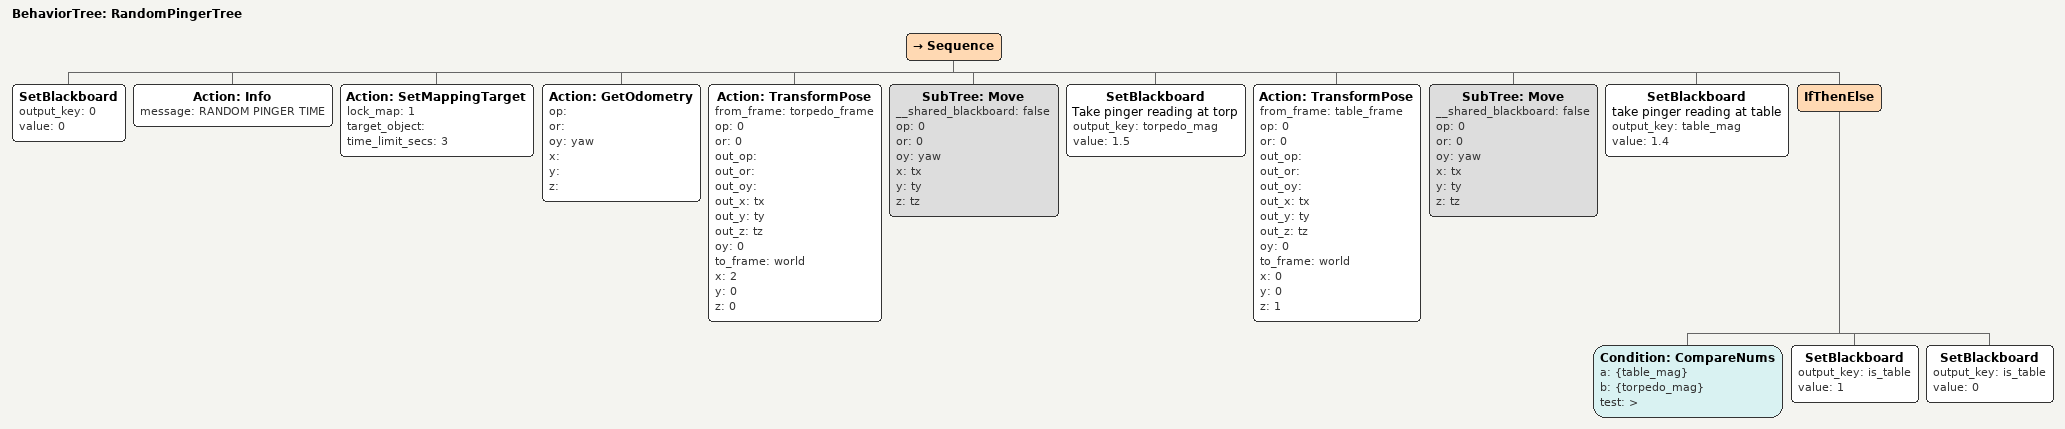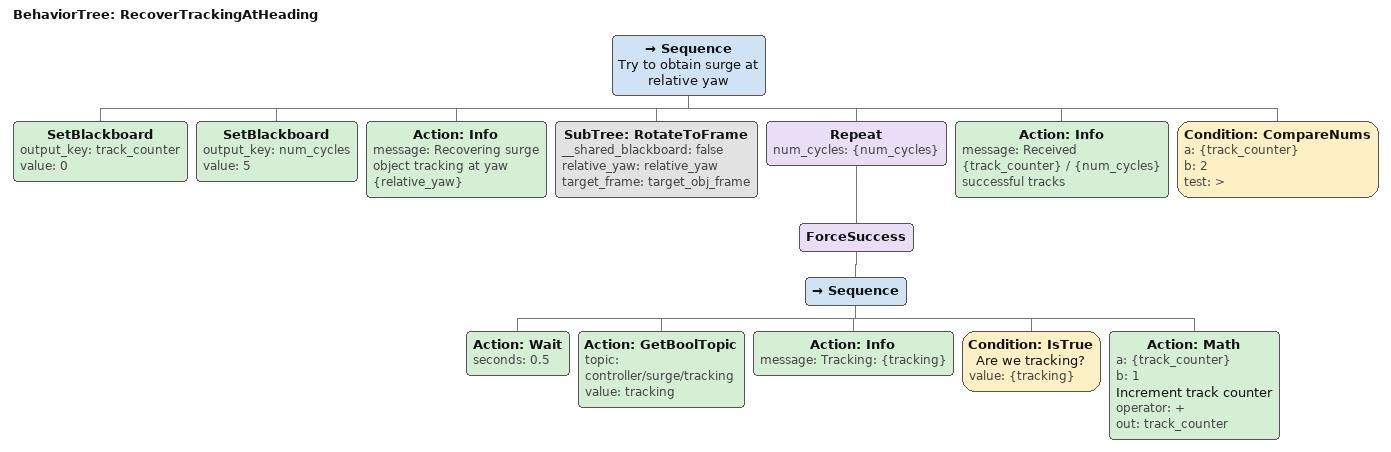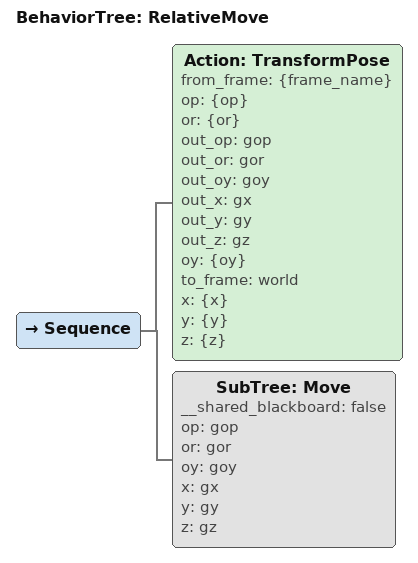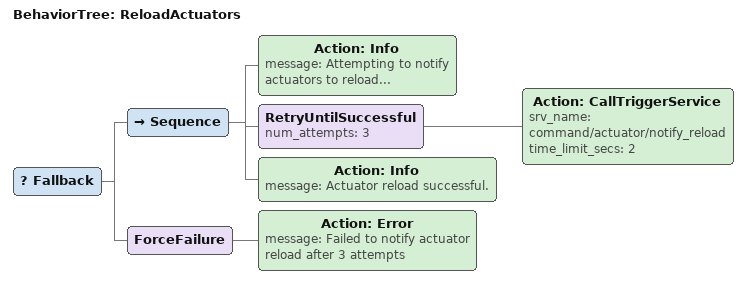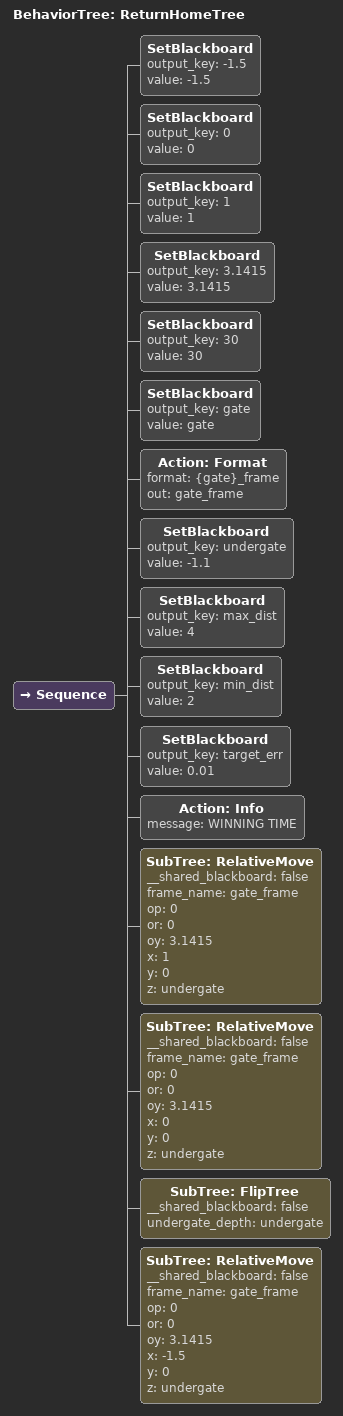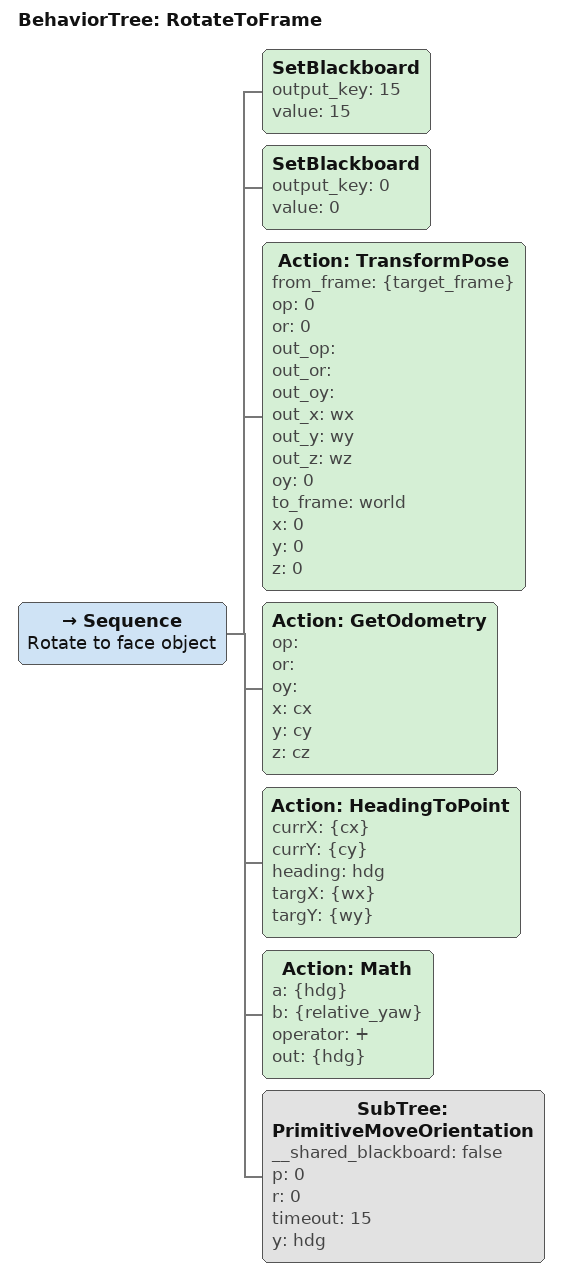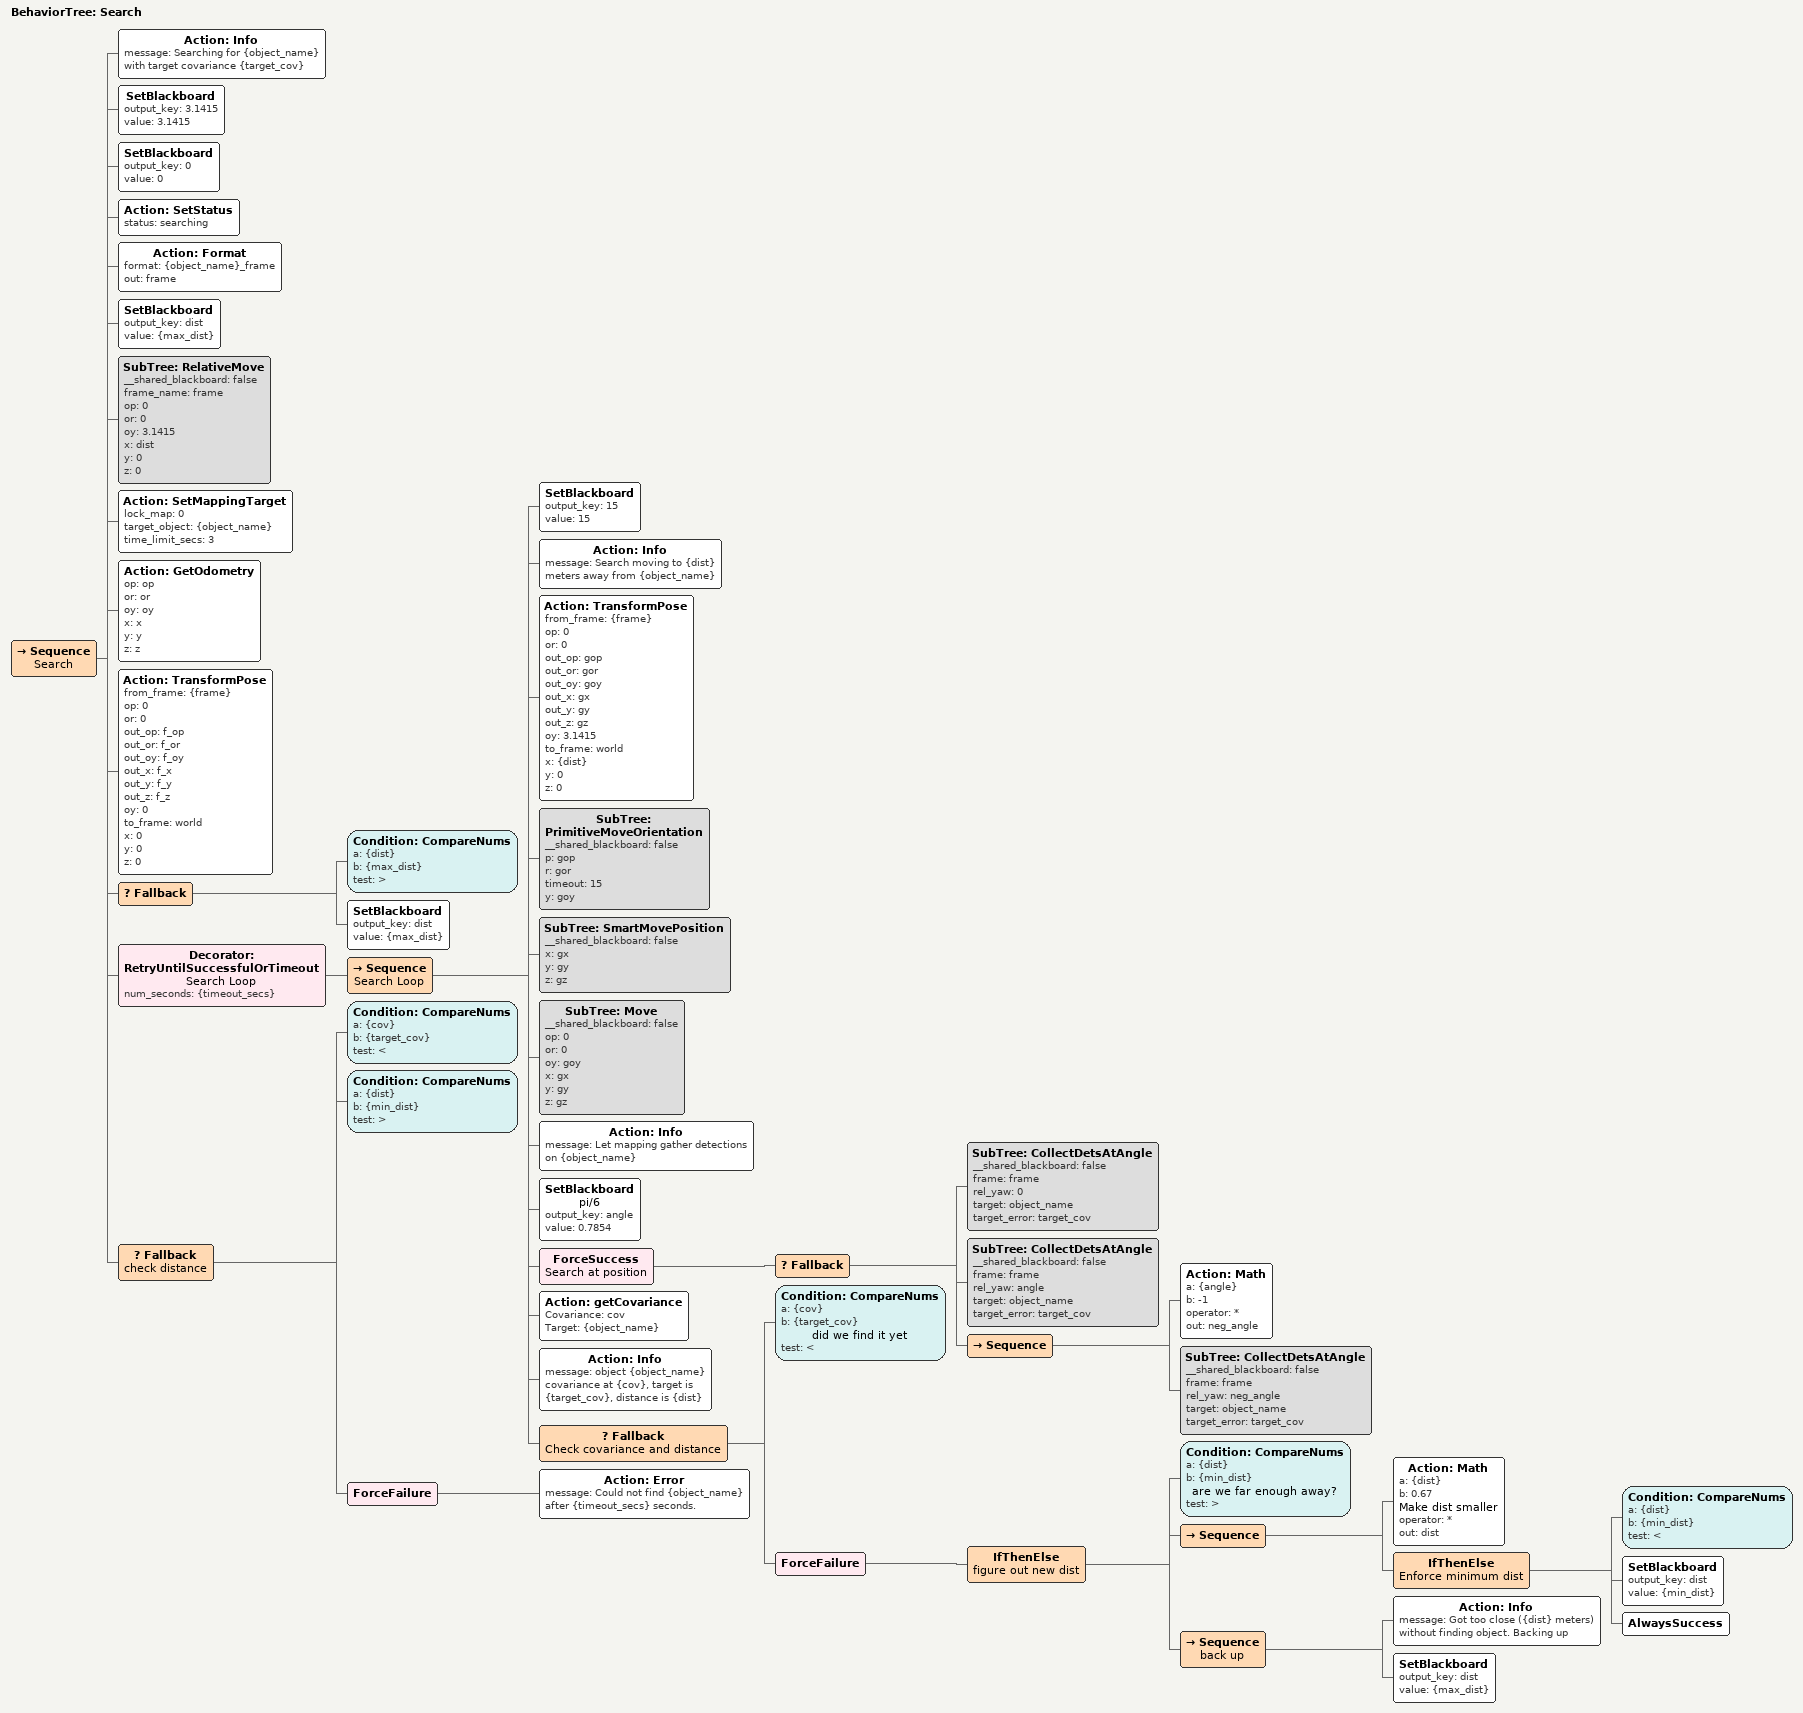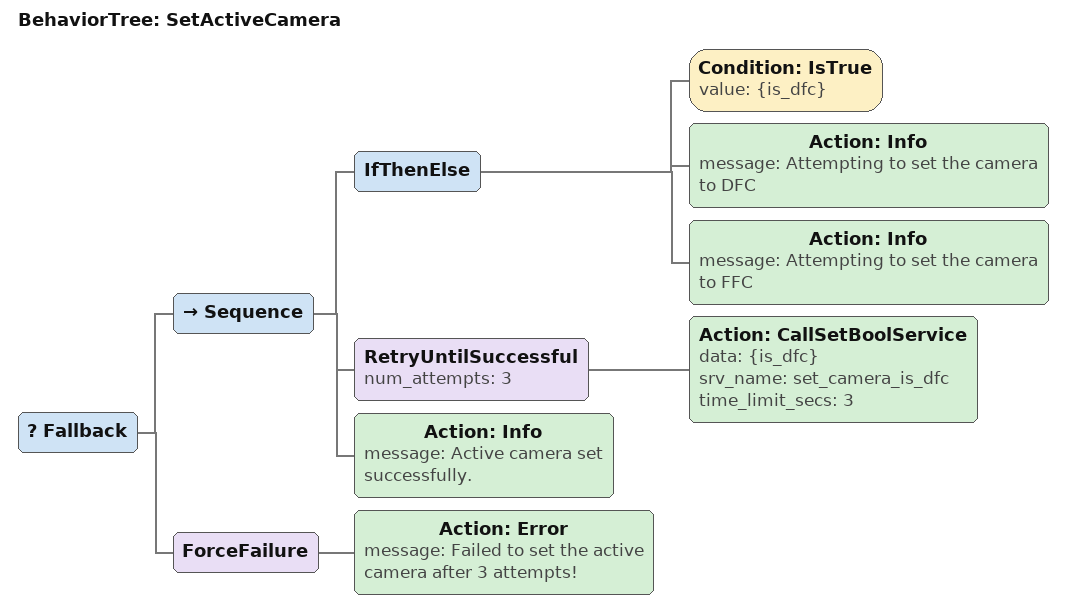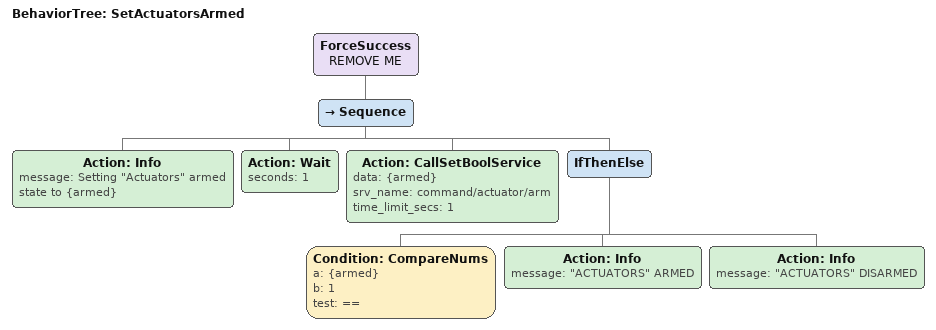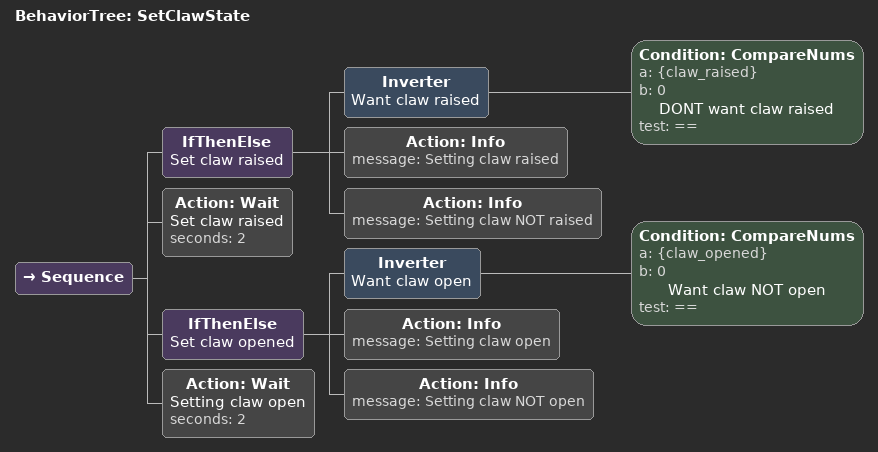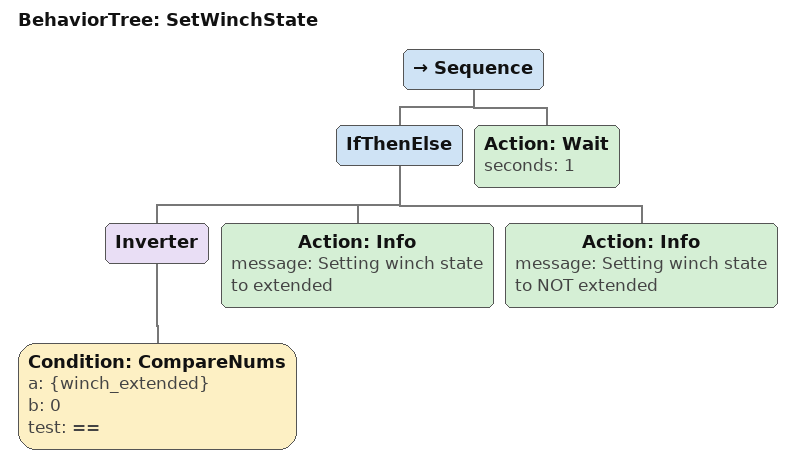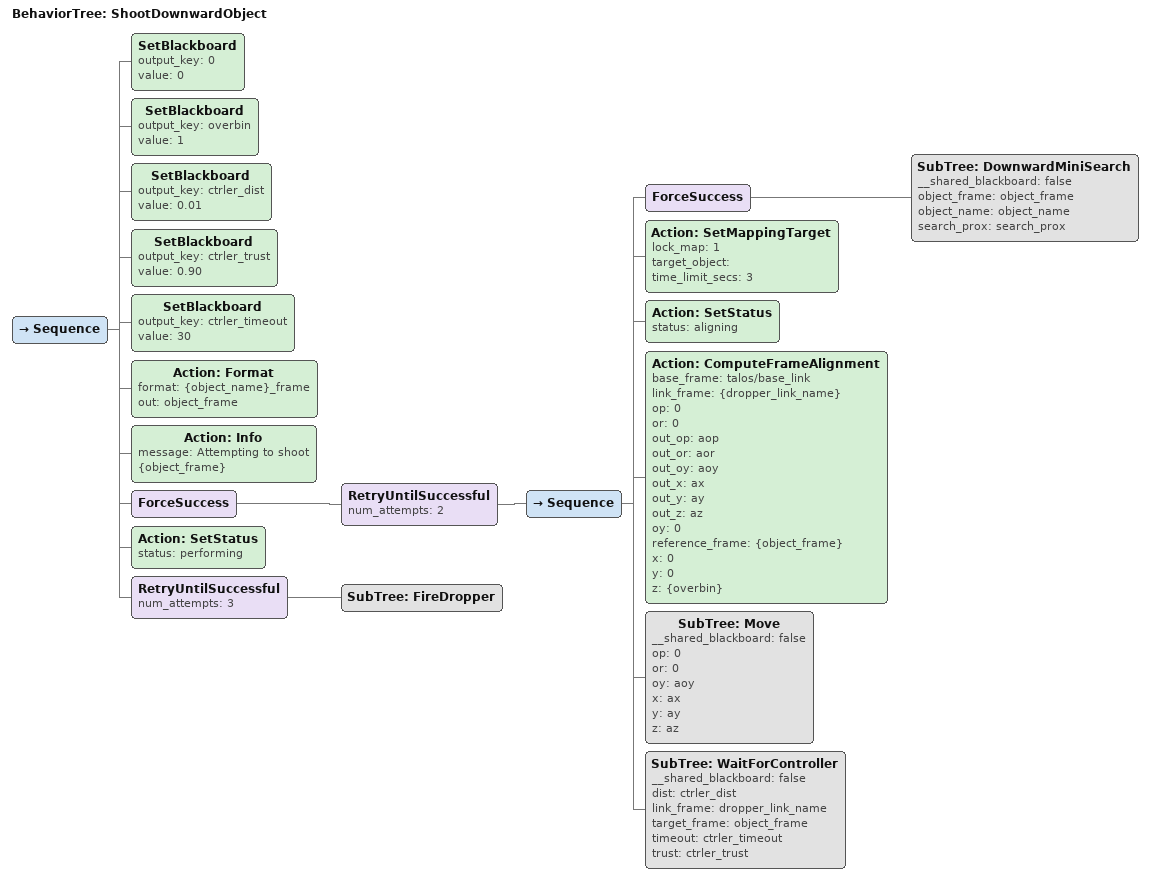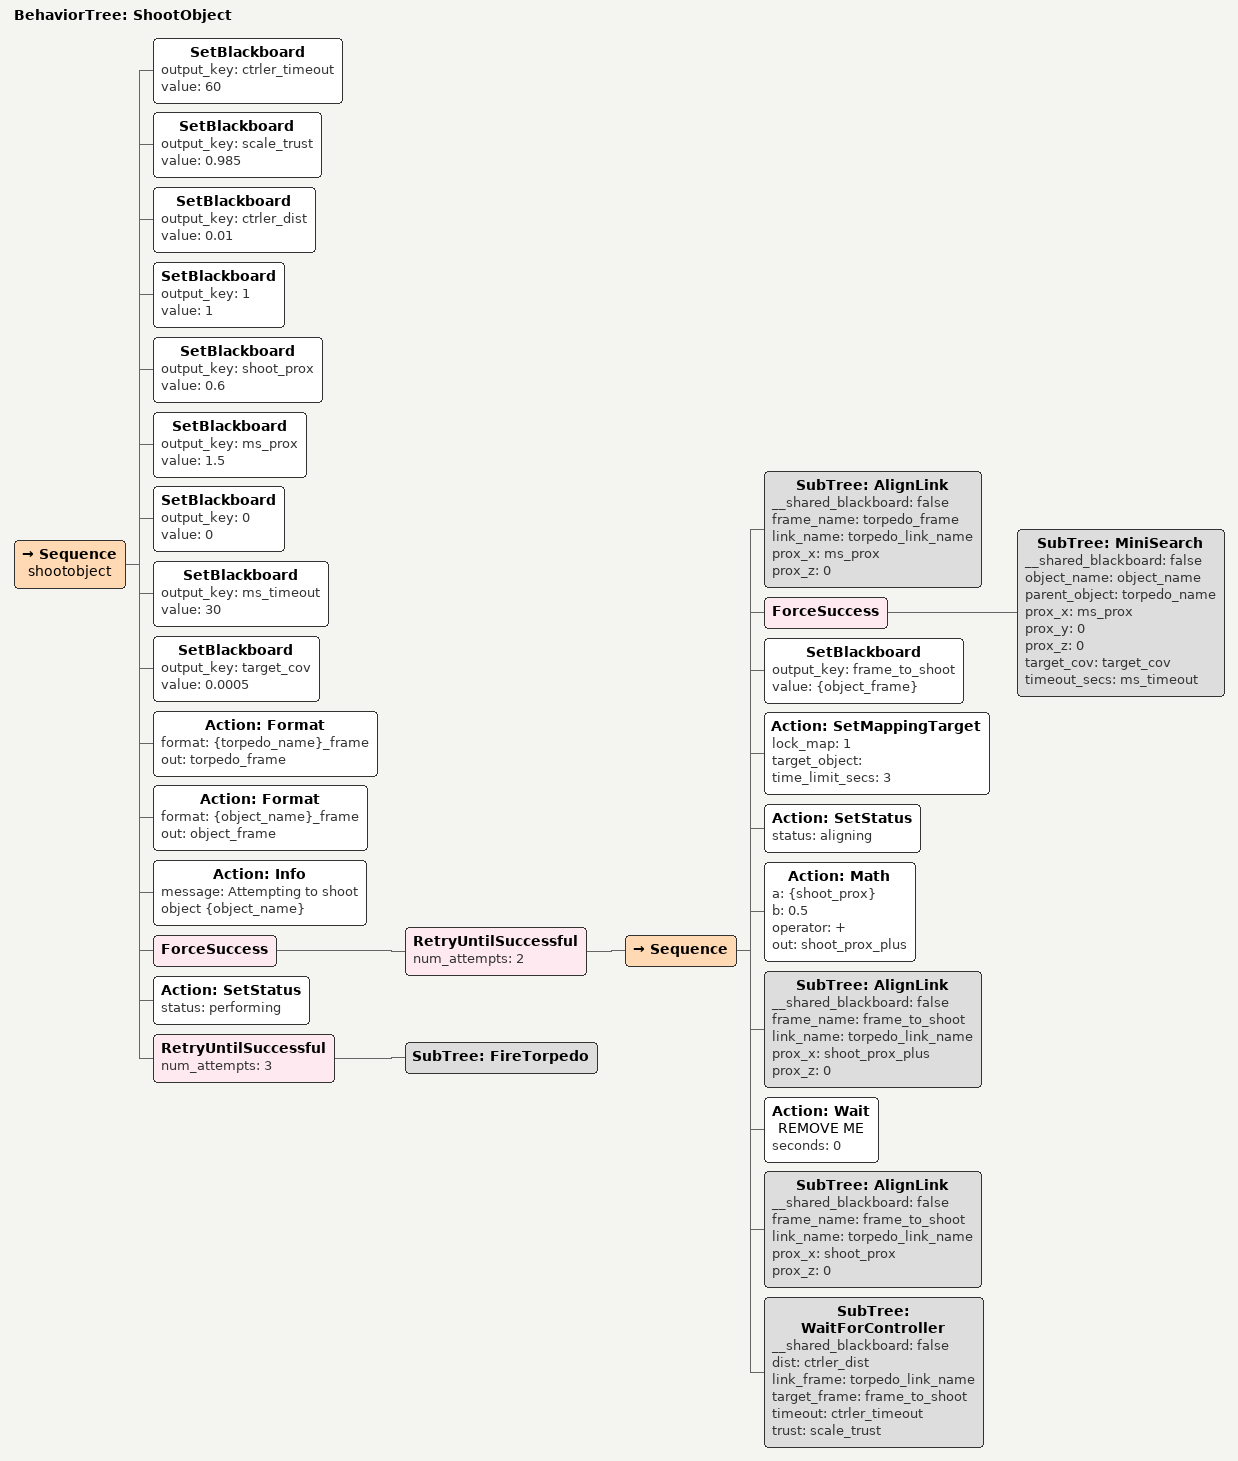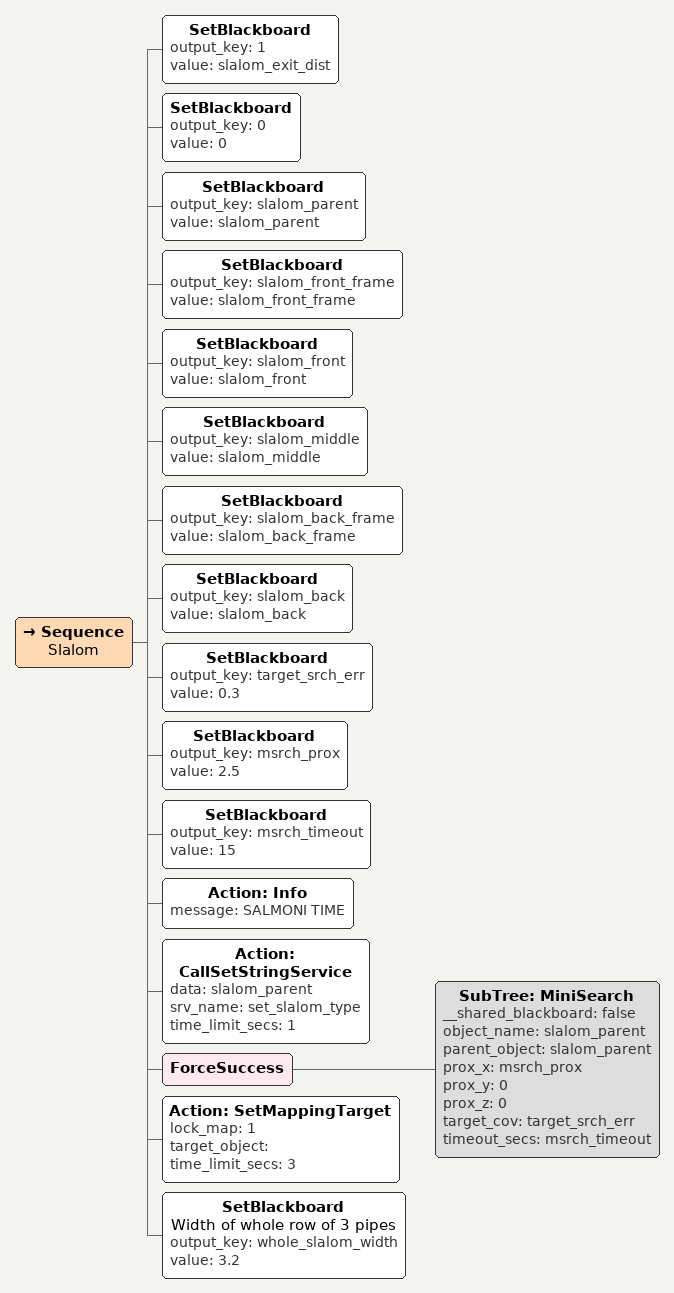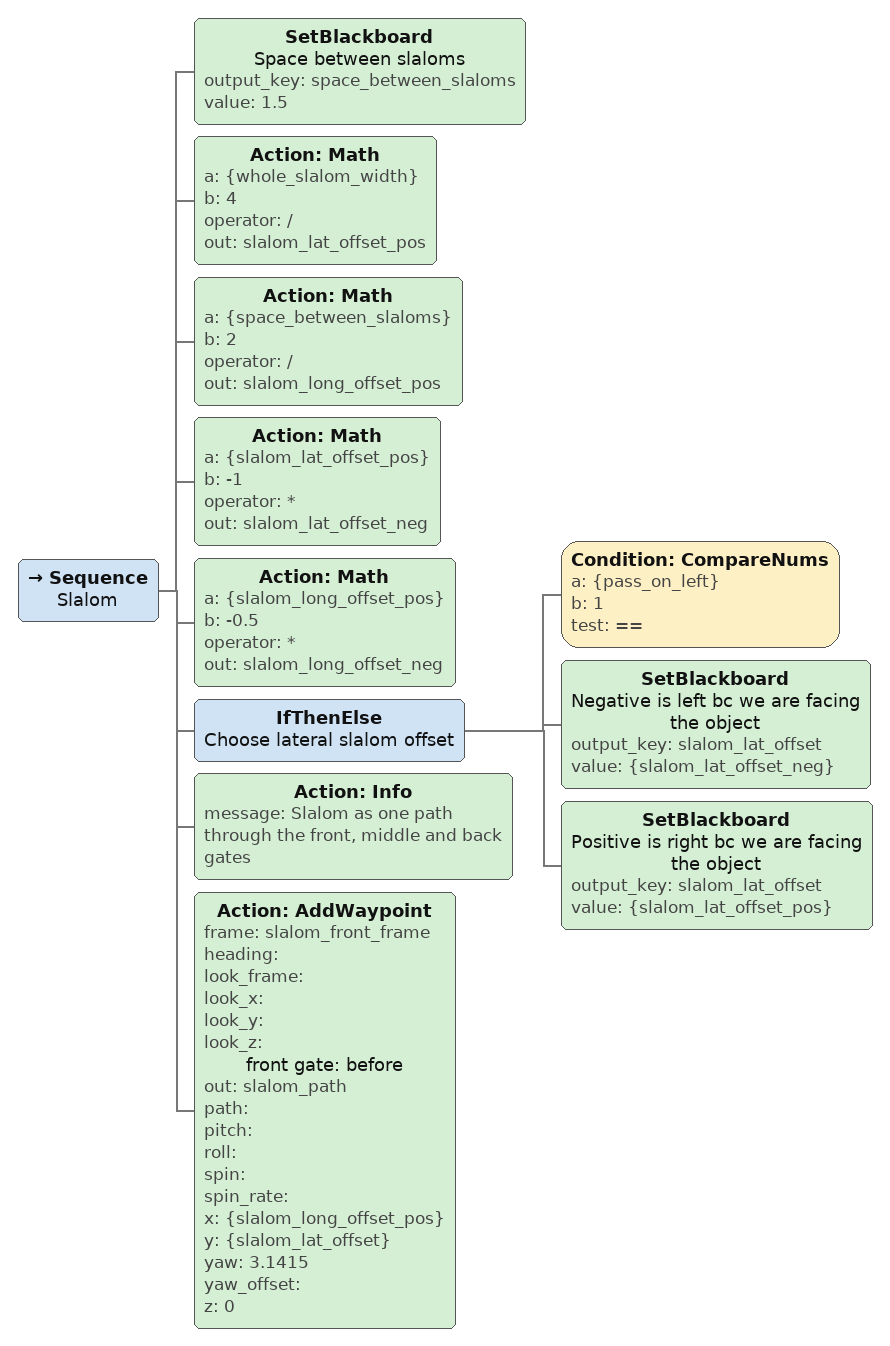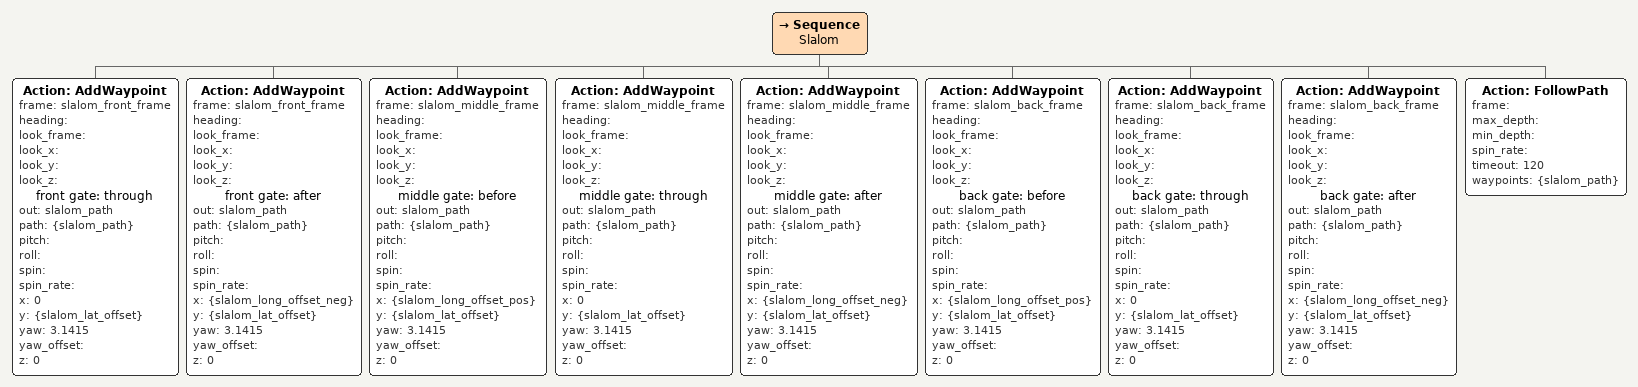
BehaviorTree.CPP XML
<BehaviorTree ID="RandomPingerTree">
    <Sequence>
        <SetBlackboard output_key="0" value="0"/>
        <Action ID="Info" message="RANDOM PINGER TIME"/>
        <Action ID="SetMappingTarget" lock_map="1" target_object="" time_limit_secs="3"/>
        <Action ID="GetOdometry" op="" or="" oy="yaw" x="" y="" z=""/>
        <Action ID="TransformPose" from_frame="torpedo_frame" op="0" or="0" out_op="" out_or="" out_oy="" out_x="tx" out_y="ty" out_z="tz" oy="0" to_frame="world" x="2" y="0" z="0"/>
        <SubTree ID="Move" __shared_blackboard="false" op="0" or="0" oy="yaw" x="tx" y="ty" z="tz"/>
        <SetBlackboard name="Take pinger reading at torp" output_key="torpedo_mag" value="1.5"/>
        <Action ID="TransformPose" from_frame="table_frame" op="0" or="0" out_op="" out_or="" out_oy="" out_x="tx" out_y="ty" out_z="tz" oy="0" to_frame="world" x="0" y="0" z="1"/>
        <SubTree ID="Move" __shared_blackboard="false" op="0" or="0" oy="yaw" x="tx" y="ty" z="tz"/>
        <SetBlackboard name="take pinger reading at table" output_key="table_mag" value="1.4"/>
        <IfThenElse>
            <Condition ID="CompareNums" a="{table_mag}" b="{torpedo_mag}" test=">"/>
            <SetBlackboard output_key="is_table" value="1"/>
            <SetBlackboard output_key="is_table" value="0"/>
        </IfThenElse>
    </Sequence>
</BehaviorTree>

<BehaviorTree ID="RecoverTrackingAtHeading">
    <Sequence name="Try to obtain surge at relative yaw">
        <SetBlackboard output_key="track_counter" value="0"/>
        <SetBlackboard output_key="num_cycles" value="5"/>
        <Action ID="Info" message="Recovering surge object tracking at yaw {relative_yaw}"/>
        <SubTree ID="RotateToFrame" __shared_blackboard="false" relative_yaw="relative_yaw" target_frame="target_obj_frame"/>
        <Repeat num_cycles="{num_cycles}">
            <ForceSuccess>
                <Sequence>
                    <Action ID="Wait" seconds="0.5"/>
                    <Action ID="GetBoolTopic" topic="controller/surge/tracking" value="tracking"/>
                    <Action ID="Info" message="Tracking: {tracking}"/>
                    <Condition ID="IsTrue" name="Are we tracking?" value="{tracking}"/>
                    <Action ID="Math" a="{track_counter}" b="1" name="Increment track counter" operator="+" out="track_counter"/>
                </Sequence>
            </ForceSuccess>
        </Repeat>
        <Action ID="Info" message="Received {track_counter} / {num_cycles} successful tracks"/>
        <Condition ID="CompareNums" a="{track_counter}" b="2" test=">"/>
    </Sequence>
</BehaviorTree>

<BehaviorTree ID="RelativeMove">
    <Sequence>
        <Action ID="TransformPose" from_frame="{frame_name}" op="{op}" or="{or}" out_op="gop" out_or="gor" out_oy="goy" out_x="gx" out_y="gy" out_z="gz" oy="{oy}" to_frame="world" x="{x}" y="{y}" z="{z}"/>
        <SubTree ID="Move" __shared_blackboard="false" op="gop" or="gor" oy="goy" x="gx" y="gy" z="gz"/>
    </Sequence>
</BehaviorTree>

<BehaviorTree ID="ReloadActuators">
    <Fallback>
        <Sequence>
            <Action ID="Info" message="Attempting to notify actuators to reload..."/>
            <RetryUntilSuccessful num_attempts="3">
                <Action ID="CallTriggerService" srv_name="command/actuator/notify_reload" time_limit_secs="2"/>
            </RetryUntilSuccessful>
            <Action ID="Info" message="Actuator reload successful."/>
        </Sequence>
        <ForceFailure>
            <Action ID="Error" message="Failed to notify actuator reload after 3 attempts"/>
        </ForceFailure>
    </Fallback>
</BehaviorTree>

<BehaviorTree ID="ReturnHomeTree">
    <Sequence>
        <SetBlackboard output_key="-1.5" value="-1.5"/>
        <SetBlackboard output_key="0" value="0"/>
        <SetBlackboard output_key="1" value="1"/>
        <SetBlackboard output_key="3.1415" value="3.1415"/>
        <SetBlackboard output_key="30" value="30"/>
        <SetBlackboard output_key="gate" value="gate"/>
        <Action ID="Format" format="{gate}_frame" out="gate_frame"/>
        <SetBlackboard output_key="undergate" value="-1.1"/>
        <SetBlackboard output_key="max_dist" value="4"/>
        <SetBlackboard output_key="min_dist" value="2"/>
        <SetBlackboard output_key="target_err" value="0.01"/>
        <Action ID="Info" message="WINNING TIME"/>
        <SubTree ID="RelativeMove" __shared_blackboard="false" frame_name="gate_frame" op="0" or="0" oy="3.1415" x="1" y="0" z="undergate"/>
        <SubTree ID="RelativeMove" __shared_blackboard="false" frame_name="gate_frame" op="0" or="0" oy="3.1415" x="0" y="0" z="undergate"/>
        <SubTree ID="FlipTree" __shared_blackboard="false" undergate_depth="undergate"/>
        <SubTree ID="RelativeMove" __shared_blackboard="false" frame_name="gate_frame" op="0" or="0" oy="3.1415" x="-1.5" y="0" z="undergate"/>
    </Sequence>
</BehaviorTree>

<BehaviorTree ID="RotateToFrame">
    <Sequence name="Rotate to face object">
        <SetBlackboard output_key="15" value="15"/>
        <SetBlackboard output_key="0" value="0"/>
        <Action ID="TransformPose" from_frame="{target_frame}" op="0" or="0" out_op="" out_or="" out_oy="" out_x="wx" out_y="wy" out_z="wz" oy="0" to_frame="world" x="0" y="0" z="0"/>
        <Action ID="GetOdometry" op="" or="" oy="" x="cx" y="cy" z="cz"/>
        <Action ID="HeadingToPoint" currX="{cx}" currY="{cy}" heading="hdg" targX="{wx}" targY="{wy}"/>
        <Action ID="Math" a="{hdg}" b="{relative_yaw}" operator="+" out="{hdg}"/>
        <SubTree ID="PrimitiveMoveOrientation" __shared_blackboard="false" p="0" r="0" timeout="15" y="hdg"/>
    </Sequence>
</BehaviorTree>

<BehaviorTree ID="Search">
    <Sequence name="Search">
        <Action ID="Info" message="Searching for {object_name} with target covariance {target_cov}"/>
        <SetBlackboard output_key="3.1415" value="3.1415"/>
        <SetBlackboard output_key="0" value="0"/>
        <Action ID="SetStatus" status="searching"/>
        <Action ID="Format" format="{object_name}_frame" out="frame"/>
        <SetBlackboard output_key="dist" value="{max_dist}"/>
        <SubTree ID="RelativeMove" __shared_blackboard="false" frame_name="frame" op="0" or="0" oy="3.1415" x="dist" y="0" z="0"/>
        <Action ID="SetMappingTarget" lock_map="0" target_object="{object_name}" time_limit_secs="3"/>
        <Action ID="GetOdometry" op="op" or="or" oy="oy" x="x" y="y" z="z"/>
        <Action ID="TransformPose" from_frame="{frame}" op="0" or="0" out_op="f_op" out_or="f_or" out_oy="f_oy" out_x="f_x" out_y="f_y" out_z="f_z" oy="0" to_frame="world" x="0" y="0" z="0"/>
        <Fallback>
            <Condition ID="CompareNums" a="{dist}" b="{max_dist}" test=">"/>
            <SetBlackboard output_key="dist" value="{max_dist}"/>
        </Fallback>
        <Decorator ID="RetryUntilSuccessfulOrTimeout" name="Search Loop" num_seconds="{timeout_secs}">
            <Sequence name="Search Loop">
                <SetBlackboard output_key="15" value="15"/>
                <Action ID="Info" message="Search moving to {dist} meters away from {object_name}"/>
                <Action ID="TransformPose" from_frame="{frame}" op="0" or="0" out_op="gop" out_or="gor" out_oy="goy" out_x="gx" out_y="gy" out_z="gz" oy="3.1415" to_frame="world" x="{dist}" y="0" z="0"/>
                <SubTree ID="PrimitiveMoveOrientation" __shared_blackboard="false" p="gop" r="gor" timeout="15" y="goy"/>
                <SubTree ID="SmartMovePosition" __shared_blackboard="false" x="gx" y="gy" z="gz"/>
                <SubTree ID="Move" __shared_blackboard="false" op="0" or="0" oy="goy" x="gx" y="gy" z="gz"/>
                <Action ID="Info" message="Let mapping gather detections on {object_name}"/>
                <SetBlackboard name="pi/6" output_key="angle" value="0.7854"/>
                <ForceSuccess name="Search at position">
                    <Fallback>
                        <SubTree ID="CollectDetsAtAngle" __shared_blackboard="false" frame="frame" rel_yaw="0" target="object_name" target_error="target_cov"/>
                        <SubTree ID="CollectDetsAtAngle" __shared_blackboard="false" frame="frame" rel_yaw="angle" target="object_name" target_error="target_cov"/>
                        <Sequence>
                            <Action ID="Math" a="{angle}" b="-1" operator="*" out="neg_angle"/>
                            <SubTree ID="CollectDetsAtAngle" __shared_blackboard="false" frame="frame" rel_yaw="neg_angle" target="object_name" target_error="target_cov"/>
                        </Sequence>
                    </Fallback>
                </ForceSuccess>
                <Action Covariance="cov" ID="getCovariance" Target="{object_name}"/>
                <Action ID="Info" message="object {object_name} covariance at {cov}, target is {target_cov}, distance is {dist}"/>
                <Fallback name="Check covariance and distance">
                    <Condition ID="CompareNums" a="{cov}" b="{target_cov}" name="did we find it yet" test="&lt;"/>
                    <ForceFailure>
                        <IfThenElse name="figure out new dist">
                            <Condition ID="CompareNums" a="{dist}" b="{min_dist}" name="are we far enough away?" test=">"/>
                            <Sequence>
                                <Action ID="Math" a="{dist}" b="0.67" name="Make dist smaller" operator="*" out="dist"/>
                                <IfThenElse name="Enforce minimum dist">
                                    <Condition ID="CompareNums" a="{dist}" b="{min_dist}" test="&lt;"/>
                                    <SetBlackboard output_key="dist" value="{min_dist}"/>
                                    <AlwaysSuccess/>
                                </IfThenElse>
                            </Sequence>
                            <Sequence name="back up">
                                <Action ID="Info" message="Got too close ({dist} meters) without finding object. Backing up"/>
                                <SetBlackboard output_key="dist" value="{max_dist}"/>
                            </Sequence>
                        </IfThenElse>
                    </ForceFailure>
                </Fallback>
            </Sequence>
        </Decorator>
        <Fallback name="check distance">
            <Condition ID="CompareNums" a="{cov}" b="{target_cov}" test="&lt;"/>
            <Condition ID="CompareNums" a="{dist}" b="{min_dist}" test=">"/>
            <ForceFailure>
                <Action ID="Error" message="Could not find {object_name} after {timeout_secs} seconds."/>
            </ForceFailure>
        </Fallback>
    </Sequence>
</BehaviorTree>

<BehaviorTree ID="SetActiveCamera">
    <Fallback>
        <Sequence>
            <IfThenElse>
                <Condition ID="IsTrue" value="{is_dfc}"/>
                <Action ID="Info" message="Attempting to set the camera to DFC"/>
                <Action ID="Info" message="Attempting to set the camera to FFC"/>
            </IfThenElse>
            <RetryUntilSuccessful num_attempts="3">
                <Action ID="CallSetBoolService" data="{is_dfc}" srv_name="set_camera_is_dfc" time_limit_secs="3"/>
            </RetryUntilSuccessful>
            <Action ID="Info" message="Active camera set successfully."/>
        </Sequence>
        <ForceFailure>
            <Action ID="Error" message="Failed to set the active camera after 3 attempts!"/>
        </ForceFailure>
    </Fallback>
</BehaviorTree>

<BehaviorTree ID="SetActuatorsArmed">
    <ForceSuccess name="REMOVE ME">
        <Sequence>
            <Action ID="Info" message="Setting &quot;Actuators&quot; armed state to {armed}"/>
            <Action ID="Wait" seconds="1"/>
            <Action ID="CallSetBoolService" data="{armed}" srv_name="command/actuator/arm" time_limit_secs="1"/>
            <IfThenElse>
                <Condition ID="CompareNums" a="{armed}" b="1" test="=="/>
                <Action ID="Info" message="&quot;ACTUATORS&quot; ARMED"/>
                <Action ID="Info" message="&quot;ACTUATORS&quot; DISARMED"/>
            </IfThenElse>
        </Sequence>
    </ForceSuccess>
</BehaviorTree>

<BehaviorTree ID="SetClawState">
    <Sequence>
        <IfThenElse name="Set claw raised">
            <Inverter name="Want claw raised">
                <Condition ID="CompareNums" a="{claw_raised}" b="0" name="DONT want claw raised" test="=="/>
            </Inverter>
            <Action ID="Info" message="Setting claw raised"/>
            <Action ID="Info" message="Setting claw NOT raised"/>
        </IfThenElse>
        <Action ID="Wait" name="Set claw raised" seconds="2"/>
        <IfThenElse name="Set claw opened">
            <Inverter name="Want claw open">
                <Condition ID="CompareNums" a="{claw_opened}" b="0" name="Want claw NOT open" test="=="/>
            </Inverter>
            <Action ID="Info" message="Setting claw open"/>
            <Action ID="Info" message="Setting claw NOT open"/>
        </IfThenElse>
        <Action ID="Wait" name="Setting claw open" seconds="2"/>
    </Sequence>
</BehaviorTree>

<BehaviorTree ID="SetWinchState">
    <Sequence>
        <IfThenElse>
            <Inverter>
                <Condition ID="CompareNums" a="{winch_extended}" b="0" test="=="/>
            </Inverter>
            <Action ID="Info" message="Setting winch state to extended"/>
            <Action ID="Info" message="Setting winch state to NOT extended"/>
        </IfThenElse>
        <Action ID="Wait" seconds="1"/>
    </Sequence>
</BehaviorTree>

<BehaviorTree ID="ShootDownwardObject">
    <Sequence>
        <SetBlackboard output_key="0" value="0"/>
        <SetBlackboard output_key="overbin" value="1"/>
        <SetBlackboard output_key="ctrler_dist" value="0.01"/>
        <SetBlackboard output_key="ctrler_trust" value="0.90"/>
        <SetBlackboard output_key="ctrler_timeout" value="30"/>
        <Action ID="Format" format="{object_name}_frame" out="object_frame"/>
        <Action ID="Info" message="Attempting to shoot {object_frame}"/>
        <ForceSuccess>
            <RetryUntilSuccessful num_attempts="2">
                <Sequence>
                    <ForceSuccess>
                        <SubTree ID="DownwardMiniSearch" __shared_blackboard="false" object_frame="object_frame" object_name="object_name" search_prox="search_prox"/>
                    </ForceSuccess>
                    <Action ID="SetMappingTarget" lock_map="1" target_object="" time_limit_secs="3"/>
                    <Action ID="SetStatus" status="aligning"/>
                    <Action ID="ComputeFrameAlignment" base_frame="talos/base_link" link_frame="{dropper_link_name}" op="0" or="0" out_op="aop" out_or="aor" out_oy="aoy" out_x="ax" out_y="ay" out_z="az" oy="0" reference_frame="{object_frame}" x="0" y="0" z="{overbin}"/>
                    <SubTree ID="Move" __shared_blackboard="false" op="0" or="0" oy="aoy" x="ax" y="ay" z="az"/>
                    <SubTree ID="WaitForController" __shared_blackboard="false" dist="ctrler_dist" link_frame="dropper_link_name" target_frame="object_frame" timeout="ctrler_timeout" trust="ctrler_trust"/>
                </Sequence>
            </RetryUntilSuccessful>
        </ForceSuccess>
        <Action ID="SetStatus" status="performing"/>
        <RetryUntilSuccessful num_attempts="3">
            <SubTree ID="FireDropper"/>
        </RetryUntilSuccessful>
    </Sequence>
</BehaviorTree>

<BehaviorTree ID="ShootObject">
    <Sequence name="shootobject">
        <SetBlackboard output_key="ctrler_timeout" value="60"/>
        <SetBlackboard output_key="scale_trust" value="0.985"/>
        <SetBlackboard output_key="ctrler_dist" value="0.01"/>
        <SetBlackboard output_key="1" value="1"/>
        <SetBlackboard output_key="shoot_prox" value="0.6"/>
        <SetBlackboard output_key="ms_prox" value="1.5"/>
        <SetBlackboard output_key="0" value="0"/>
        <SetBlackboard output_key="ms_timeout" value="30"/>
        <SetBlackboard output_key="target_cov" value="0.0005"/>
        <Action ID="Format" format="{torpedo_name}_frame" out="torpedo_frame"/>
        <Action ID="Format" format="{object_name}_frame" out="object_frame"/>
        <Action ID="Info" message="Attempting to shoot object {object_name}"/>
        <ForceSuccess>
            <RetryUntilSuccessful num_attempts="2">
                <Sequence>
                    <SubTree ID="AlignLink" __shared_blackboard="false" frame_name="torpedo_frame" link_name="torpedo_link_name" prox_x="ms_prox" prox_z="0"/>
                    <ForceSuccess>
                        <SubTree ID="MiniSearch" __shared_blackboard="false" object_name="object_name" parent_object="torpedo_name" prox_x="ms_prox" prox_y="0" prox_z="0" target_cov="target_cov" timeout_secs="ms_timeout"/>
                    </ForceSuccess>
                    <SetBlackboard output_key="frame_to_shoot" value="{object_frame}"/>
                    <Action ID="SetMappingTarget" lock_map="1" target_object="" time_limit_secs="3"/>
                    <Action ID="SetStatus" status="aligning"/>
                    <Action ID="Math" a="{shoot_prox}" b="0.5" operator="+" out="shoot_prox_plus"/>
                    <SubTree ID="AlignLink" __shared_blackboard="false" frame_name="frame_to_shoot" link_name="torpedo_link_name" prox_x="shoot_prox_plus" prox_z="0"/>
                    <Action ID="Wait" name="REMOVE ME" seconds="0"/>
                    <SubTree ID="AlignLink" __shared_blackboard="false" frame_name="frame_to_shoot" link_name="torpedo_link_name" prox_x="shoot_prox" prox_z="0"/>
                    <SubTree ID="WaitForController" __shared_blackboard="false" dist="ctrler_dist" link_frame="torpedo_link_name" target_frame="frame_to_shoot" timeout="ctrler_timeout" trust="scale_trust"/>
                </Sequence>
            </RetryUntilSuccessful>
        </ForceSuccess>
        <Action ID="SetStatus" status="performing"/>
        <RetryUntilSuccessful num_attempts="3">
            <SubTree ID="FireTorpedo"/>
        </RetryUntilSuccessful>
    </Sequence>
</BehaviorTree>

<Sequence name="Slalom">
    <SetBlackboard output_key="1" value="slalom_exit_dist"/>
    <SetBlackboard output_key="0" value="0"/>
    <SetBlackboard output_key="slalom_parent" value="slalom_parent"/>
    <SetBlackboard output_key="slalom_front_frame" value="slalom_front_frame"/>
    <SetBlackboard output_key="slalom_front" value="slalom_front"/>
    <SetBlackboard output_key="slalom_middle" value="slalom_middle"/>
    <SetBlackboard output_key="slalom_back_frame" value="slalom_back_frame"/>
    <SetBlackboard output_key="slalom_back" value="slalom_back"/>
    <SetBlackboard output_key="target_srch_err" value="0.3"/>
    <SetBlackboard output_key="msrch_prox" value="2.5"/>
    <SetBlackboard output_key="msrch_timeout" value="15"/>
    <Action ID="Info" message="SALMONI TIME"/>
    <Action ID="CallSetStringService" data="slalom_parent" srv_name="set_slalom_type" time_limit_secs="1"/>
    <ForceSuccess>
        <SubTree ID="MiniSearch" __shared_blackboard="false" object_name="slalom_parent" parent_object="slalom_parent" prox_x="msrch_prox" prox_y="0" prox_z="0" target_cov="target_srch_err" timeout_secs="msrch_timeout"/>
    </ForceSuccess>
    <Action ID="SetMappingTarget" lock_map="1" target_object="" time_limit_secs="3"/>
    <SetBlackboard name="Width of whole row of 3 pipes" output_key="whole_slalom_width" value="3.2"/>
</Sequence>

<Sequence name="Slalom">
    <SetBlackboard name="Space between slaloms" output_key="space_between_slaloms" value="1.5"/>
    <Action ID="Math" a="{whole_slalom_width}" b="4" operator="/" out="slalom_lat_offset_pos"/>
    <Action ID="Math" a="{space_between_slaloms}" b="2" operator="/" out="slalom_long_offset_pos"/>
    <Action ID="Math" a="{slalom_lat_offset_pos}" b="-1" operator="*" out="slalom_lat_offset_neg"/>
    <Action ID="Math" a="{slalom_long_offset_pos}" b="-0.5" operator="*" out="slalom_long_offset_neg"/>
    <IfThenElse name="Choose lateral slalom offset">
        <Condition ID="CompareNums" a="{pass_on_left}" b="1" test="=="/>
        <SetBlackboard name="Negative is left bc we are facing the object" output_key="slalom_lat_offset" value="{slalom_lat_offset_neg}"/>
        <SetBlackboard name="Positive is right bc we are facing the object" output_key="slalom_lat_offset" value="{slalom_lat_offset_pos}"/>
    </IfThenElse>
    <Action ID="Info" message="Slalom as one path through the front, middle and back gates"/>
    <Action ID="AddWaypoint" frame="slalom_front_frame" heading="" look_frame="" look_x="" look_y="" look_z="" name="front gate: before" out="slalom_path" path="" pitch="" roll="" spin="" spin_rate="" x="{slalom_long_offset_pos}" y="{slalom_lat_offset}" yaw="3.1415" yaw_offset="" z="0"/>
</Sequence>

<Sequence name="Slalom">
    <Action ID="AddWaypoint" frame="slalom_front_frame" heading="" look_frame="" look_x="" look_y="" look_z="" name="front gate: through" out="slalom_path" path="{slalom_path}" pitch="" roll="" spin="" spin_rate="" x="0" y="{slalom_lat_offset}" yaw="3.1415" yaw_offset="" z="0"/>
    <Action ID="AddWaypoint" frame="slalom_front_frame" heading="" look_frame="" look_x="" look_y="" look_z="" name="front gate: after" out="slalom_path" path="{slalom_path}" pitch="" roll="" spin="" spin_rate="" x="{slalom_long_offset_neg}" y="{slalom_lat_offset}" yaw="3.1415" yaw_offset="" z="0"/>
    <Action ID="AddWaypoint" frame="slalom_middle_frame" heading="" look_frame="" look_x="" look_y="" look_z="" name="middle gate: before" out="slalom_path" path="{slalom_path}" pitch="" roll="" spin="" spin_rate="" x="{slalom_long_offset_pos}" y="{slalom_lat_offset}" yaw="3.1415" yaw_offset="" z="0"/>
    <Action ID="AddWaypoint" frame="slalom_middle_frame" heading="" look_frame="" look_x="" look_y="" look_z="" name="middle gate: through" out="slalom_path" path="{slalom_path}" pitch="" roll="" spin="" spin_rate="" x="0" y="{slalom_lat_offset}" yaw="3.1415" yaw_offset="" z="0"/>
    <Action ID="AddWaypoint" frame="slalom_middle_frame" heading="" look_frame="" look_x="" look_y="" look_z="" name="middle gate: after" out="slalom_path" path="{slalom_path}" pitch="" roll="" spin="" spin_rate="" x="{slalom_long_offset_neg}" y="{slalom_lat_offset}" yaw="3.1415" yaw_offset="" z="0"/>
    <Action ID="AddWaypoint" frame="slalom_back_frame" heading="" look_frame="" look_x="" look_y="" look_z="" name="back gate: before" out="slalom_path" path="{slalom_path}" pitch="" roll="" spin="" spin_rate="" x="{slalom_long_offset_pos}" y="{slalom_lat_offset}" yaw="3.1415" yaw_offset="" z="0"/>
    <Action ID="AddWaypoint" frame="slalom_back_frame" heading="" look_frame="" look_x="" look_y="" look_z="" name="back gate: through" out="slalom_path" path="{slalom_path}" pitch="" roll="" spin="" spin_rate="" x="0" y="{slalom_lat_offset}" yaw="3.1415" yaw_offset="" z="0"/>
    <Action ID="AddWaypoint" frame="slalom_back_frame" heading="" look_frame="" look_x="" look_y="" look_z="" name="back gate: after" out="slalom_path" path="{slalom_path}" pitch="" roll="" spin="" spin_rate="" x="{slalom_long_offset_neg}" y="{slalom_lat_offset}" yaw="3.1415" yaw_offset="" z="0"/>
    <Action ID="FollowPath" frame="" max_depth="" min_depth="" spin_rate="" timeout="120" waypoints="{slalom_path}"/>
</Sequence>
